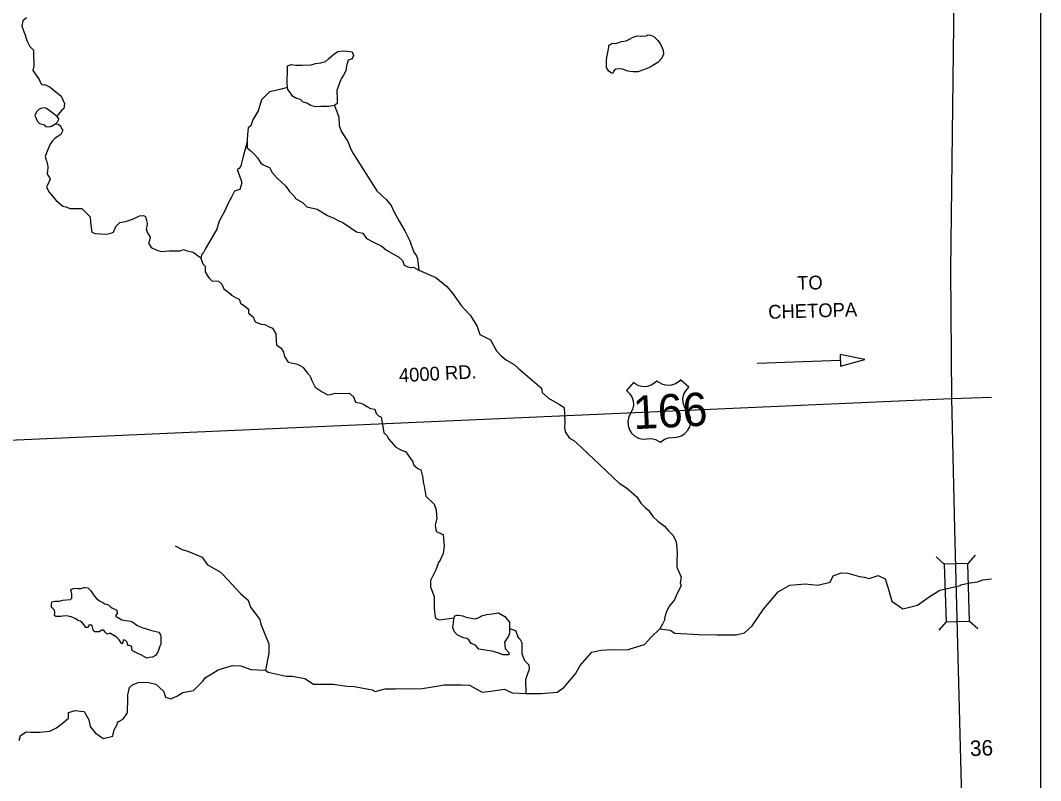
# Model space of a CAD drawing. Extents: x 152.25 to 156.79, y -99.3 to -95.36.
# Drawn here: x 155.149 to 156.135, y -98.132 to -97.398 of the extents above; entities that cross this region are included whole.
import ezdxf

# ---------------------------------------------------------------- set-up
doc = ezdxf.new("R2010")
doc.units = 0
for name, color, linetype in [('PL City Bridges', 7, 'Continuous'), ('PL City Destination', 7, 'Continuous'), ('PL City Lakes', 7, 'Continuous'), ('PL City Local Rd Street Names', 7, 'Continuous'), ('PL City Local Roads', 7, 'Continuous'), ('PL City Map Border', 7, 'Continuous'), ('PL City Section Lines', 7, 'Continuous'), ('PL CITY TRIBUTARIES', 7, 'Continuous'), ('PL City US Highway', 7, 'Continuous'), ('PL City US Shields', 7, 'Continuous')]:
    doc.layers.add(name, color=color, linetype=linetype)

msp = doc.modelspace()

# ---------------------------------------------------------------- linework, layer by layer
at = {"layer": 'PL City Bridges'}
for p, q in [((156.03418, -97.91608), (156.04212, -97.92318)), ((156.07197, -97.91448), (156.06487, -97.92243)), ((156.0439, -97.97907), (156.0368, -97.98701)), ((156.06665, -97.97832), (156.07459, -97.98541))]:
    msp.add_line(p, q, dxfattribs=at)
msp.add_lwpolyline([(156.06665, -97.97832), (156.06487, -97.92243), (156.04212, -97.92318), (156.0439, -97.97907), (156.06665, -97.97832)], dxfattribs=at)
at = {"layer": 'PL City Destination'}
msp.add_line((155.94162, -97.7263), (155.86145, -97.72929), dxfattribs=at)
for points in [[(155.96545, -97.72541), (155.94142, -97.72068)], [(155.94142, -97.72068), (155.94199, -97.73174)], [(155.94199, -97.73174), (155.96545, -97.72541)]]:
    msp.add_lwpolyline(points, dxfattribs=at)
at = {"layer": 'PL City Lakes'}
for points in [[(155.75775, -97.44299), (155.7516, -97.4456), (155.74591, -97.4476), (155.74145, -97.4476), (155.73622, -97.44668), (155.73376, -97.44575), (155.73161, -97.44483), (155.72838, -97.44452), (155.72469, -97.44499), (155.72269, -97.44637), (155.72192, -97.44914), (155.71946, -97.44821), (155.71777, -97.44637), (155.71577, -97.44314), (155.71561, -97.4373), (155.71592, -97.43284), (155.71715, -97.4273), (155.71792, -97.42345), (155.71807, -97.42161), (155.72023, -97.42084), (155.7213, -97.41992), (155.72423, -97.42007), (155.72669, -97.4193), (155.73007, -97.41822), (155.73484, -97.41746), (155.7373, -97.41607), (155.74161, -97.41392), (155.7453, -97.41253), (155.74899, -97.413), (155.74991, -97.413), (155.75391, -97.41253), (155.75591, -97.41177), (155.75806, -97.41207), (155.76129, -97.41346), (155.76514, -97.41715), (155.76744, -97.42007), (155.76913, -97.42376), (155.77052, -97.42668), (155.77083, -97.43053), (155.76913, -97.43422), (155.76544, -97.43837), (155.76206, -97.44052)], [(155.41987, -97.47436), (155.41618, -97.47313), (155.41233, -97.47082), (155.40987, -97.46759), (155.40787, -97.46467), (155.40726, -97.46252), (155.4071, -97.45806), (155.40695, -97.4556), (155.4071, -97.45237), (155.40726, -97.45021), (155.40741, -97.44729), (155.40726, -97.44391), (155.40726, -97.44176), (155.41095, -97.44037), (155.41541, -97.44099), (155.42171, -97.44114), (155.43033, -97.44068), (155.43448, -97.43929), (155.43971, -97.43868), (155.44401, -97.43745), (155.44694, -97.43483), (155.45186, -97.43084), (155.45616, -97.42776), (155.46139, -97.4273), (155.46508, -97.42761), (155.46985, -97.42807), (155.47124, -97.43176), (155.46985, -97.43483), (155.46616, -97.43622), (155.46447, -97.4416), (155.46385, -97.44652), (155.46155, -97.45083), (155.45955, -97.4536), (155.45724, -97.45898), (155.45509, -97.46559), (155.45539, -97.47467), (155.45524, -97.4782), (155.45293, -97.4799), (155.44724, -97.48082), (155.43971, -97.48097), (155.43448, -97.48143), (155.43002, -97.48005), (155.42602, -97.4779), (155.42248, -97.47667)], [(155.18464, -97.49074), (155.18087, -97.48766), (155.17941, -97.48651), (155.17672, -97.48443), (155.17457, -97.48274), (155.17264, -97.48236), (155.16895, -97.48305), (155.16695, -97.48382), (155.16472, -97.4862), (155.16311, -97.48982), (155.16595, -97.49543), (155.1678, -97.49751), (155.17211, -97.49881), (155.17357, -97.50027), (155.17733, -97.50058), (155.17941, -97.50004), (155.18318, -97.49774), (155.18533, -97.49543), (155.1861, -97.49412), (155.18625, -97.49281)], [(155.20271, -97.97611), (155.1984, -97.97396), (155.19394, -97.97319), (155.19025, -97.97334), (155.18841, -97.97365), (155.18579, -97.97365), (155.18349, -97.97365), (155.18226, -97.97288), (155.18241, -97.96981), (155.1821, -97.96781), (155.18072, -97.96596), (155.17933, -97.96504), (155.17918, -97.96289), (155.17964, -97.95966), (155.18256, -97.95889), (155.18702, -97.95889), (155.19041, -97.95812), (155.19764, -97.9572), (155.19902, -97.95597), (155.19902, -97.95412), (155.19887, -97.95181), (155.19825, -97.94966), (155.19794, -97.94812), (155.19917, -97.94689), (155.20194, -97.94628), (155.20471, -97.94674), (155.20809, -97.94674), (155.21071, -97.94582), (155.21163, -97.94582), (155.2144, -97.94612), (155.21717, -97.94858), (155.21855, -97.95089), (155.2204, -97.95381), (155.2227, -97.95643), (155.22563, -97.95873), (155.22886, -97.96012), (155.23086, -97.96166), (155.23455, -97.96243), (155.23655, -97.96489), (155.23762, -97.9655), (155.24116, -97.96704), (155.24254, -97.96765), (155.24285, -97.97058), (155.24193, -97.97227), (155.24131, -97.97365), (155.243, -97.97442), (155.24716, -97.97688), (155.25577, -97.97827), (155.25808, -97.97919), (155.26177, -97.98226), (155.26669, -97.98426), (155.271, -97.98565), (155.27499, -97.98688), (155.27761, -97.98749), (155.28315, -97.98888), (155.28468, -97.99149), (155.28499, -97.99349), (155.28499, -97.99503), (155.28514, -97.99703), (155.28484, -98.00057), (155.28407, -98.00257), (155.28207, -98.00826), (155.27976, -98.01149), (155.27699, -98.01302), (155.27392, -98.01333), (155.2713, -98.01395), (155.26869, -98.01241), (155.26623, -98.01102), (155.26208, -98.00933), (155.26023, -98.0081), (155.25823, -98.00718), (155.257, -98.00595), (155.257, -98.00287), (155.25485, -98.0018), (155.25316, -98.00195), (155.25239, -97.99872), (155.25085, -97.99688), (155.2487, -97.99641), (155.24823, -97.99903), (155.24731, -98.0001), (155.24485, -97.99641), (155.24177, -97.99334), (155.23793, -97.99103), (155.23624, -97.99011), (155.2347, -97.99026), (155.23301, -97.99072), (155.23116, -97.98888), (155.22993, -97.98688), (155.22809, -97.98703), (155.22532, -97.98872), (155.22132, -97.98872), (155.21947, -97.98657), (155.21855, -97.98273), (155.21701, -97.9818), (155.21548, -97.98226), (155.21486, -97.98457), (155.2124, -97.98426), (155.21055, -97.9815), (155.20856, -97.97934), (155.20702, -97.97827), (155.20486, -97.9778)], [(155.61772, -98.00456), (155.62142, -98.00856), (155.62126, -98.01072), (155.61572, -98.01072), (155.6108, -98.00887), (155.60496, -98.00733), (155.59235, -98.00549), (155.58896, -98.00149), (155.58481, -97.99995), (155.58251, -97.99641), (155.58066, -97.99488), (155.57758, -97.99441), (155.57528, -97.99334), (155.57143, -97.99134), (155.56882, -97.98872), (155.56728, -97.98488), (155.5679, -97.97965), (155.56805, -97.97642), (155.56851, -97.97519), (155.56897, -97.97304), (155.57128, -97.97258), (155.57251, -97.97258), (155.57682, -97.97304), (155.57989, -97.97427), (155.58681, -97.97565), (155.58943, -97.97596), (155.59281, -97.97427), (155.59496, -97.97304), (155.59988, -97.97196), (155.6025, -97.9715), (155.60742, -97.97073), (155.60942, -97.97042), (155.61142, -97.97012), (155.61757, -97.97381), (155.62003, -97.97688), (155.62188, -97.97934), (155.62188, -97.9818), (155.62203, -97.98534), (155.62188, -97.9898), (155.62111, -97.99272), (155.61696, -97.99857)]]:
    msp.add_lwpolyline(points, close=True, dxfattribs=at)
at = {"layer": 'PL City Local Roads'}
msp.add_lwpolyline([(156.04871, -95.40781), (156.05318, -95.61865), (156.05321, -95.74946), (156.05446, -95.87468), (156.06084, -96.15209), (156.0737, -96.60706), (156.07655, -96.74794), (156.06881, -96.92955), (156.06307, -97.05852), (156.0552, -97.22482), (156.0519, -97.32328), (156.04808, -97.63832), (156.04922, -97.76297), (156.05212, -97.88904), (156.06913, -98.54635), (156.07456, -98.78384), (156.07732, -98.89851), (156.08508, -99.10329), (156.08711, -99.19569)], dxfattribs=at)
at = {"layer": 'PL City Map Border'}
msp.add_lwpolyline([(152.25264, -99.24303), (152.25264, -95.36046), (156.13521, -95.36046), (156.13521, -99.24303), (152.25264, -99.24303)], dxfattribs=at)
at = {"layer": 'PL CITY TRIBUTARIES'}
for points in [[(155.15511, -97.39539), (155.15157, -97.39831), (155.1505, -97.40338), (155.15342, -97.41092), (155.15542, -97.41723), (155.1585, -97.42307), (155.16034, -97.42491), (155.16188, -97.42661), (155.16203, -97.42861), (155.16219, -97.44183), (155.16142, -97.44614), (155.16465, -97.45075), (155.16726, -97.45475), (155.16895, -97.4586), (155.17034, -97.45998), (155.1728, -97.45967), (155.17818, -97.46244), (155.18203, -97.46536), (155.18864, -97.4709), (155.19187, -97.47797), (155.19125, -97.4829), (155.18895, -97.48474), (155.18618, -97.48843), (155.18464, -97.49074)], [(155.40726, -97.46252), (155.40011, -97.46459), (155.39626, -97.46536), (155.39011, -97.4669), (155.38211, -97.47444), (155.38057, -97.48013), (155.37919, -97.4852), (155.37396, -97.49381), (155.37196, -97.49966), (155.3695, -97.5015), (155.36873, -97.50812), (155.36842, -97.51289), (155.36827, -97.51519), (155.36458, -97.52934), (155.36243, -97.53826), (155.36073, -97.54103), (155.35889, -97.5418), (155.36104, -97.54795), (155.36227, -97.55164), (155.3632, -97.55487), (155.3612, -97.56118), (155.35627, -97.56271), (155.35335, -97.56856), (155.34966, -97.57486), (155.34689, -97.58178), (155.3432, -97.58809), (155.34182, -97.59117), (155.34105, -97.5927), (155.3392, -97.59962), (155.33474, -97.60731), (155.33105, -97.61347), (155.32767, -97.61885), (155.32598, -97.62254), (155.32459, -97.62331), (155.32352, -97.62762), (155.32567, -97.63315), (155.32767, -97.63531), (155.32782, -97.64069), (155.32998, -97.64469), (155.33182, -97.64699), (155.33413, -97.64945), (155.34074, -97.64961), (155.34382, -97.65253), (155.34582, -97.65714), (155.35274, -97.66237), (155.3532, -97.6633), (155.35781, -97.66576), (155.36073, -97.66729), (155.36135, -97.66868), (155.36196, -97.67099), (155.36612, -97.67391), (155.36981, -97.67668), (155.36981, -97.68083), (155.37411, -97.68406), (155.37534, -97.68667), (155.37627, -97.68913), (155.38027, -97.69052), (155.38211, -97.69129), (155.38534, -97.69175), (155.38903, -97.69359), (155.39288, -97.69513), (155.39611, -97.70067), (155.39641, -97.70743), (155.39672, -97.71128), (155.40134, -97.71436), (155.40349, -97.71835), (155.40457, -97.72251), (155.4081, -97.72789), (155.41702, -97.73004), (155.4221, -97.73281), (155.42671, -97.73865), (155.42871, -97.74065), (155.42994, -97.74311), (155.43071, -97.74511), (155.43425, -97.75219), (155.44086, -97.75665), (155.44624, -97.75972), (155.44901, -97.75942), (155.45347, -97.75803), (155.46208, -97.75819), (155.46208, -97.75819), (155.46716, -97.75803), (155.46947, -97.76019), (155.4707, -97.76096), (155.47316, -97.76665), (155.47839, -97.76772), (155.48192, -97.76926), (155.48408, -97.77095), (155.48746, -97.77264), (155.49192, -97.77341), (155.49315, -97.77756), (155.4953, -97.77972), (155.49776, -97.7811), (155.499, -97.78633), (155.50038, -97.79617), (155.50376, -97.79925), (155.50499, -97.80202), (155.51222, -97.81002), (155.51622, -97.81232), (155.52191, -97.81478), (155.52868, -97.82432), (155.52914, -97.82709), (155.53345, -97.83062), (155.53637, -97.83201), (155.53821, -97.8397), (155.53852, -97.844), (155.5396, -97.84769), (155.54113, -97.85754), (155.54929, -97.86523), (155.55098, -97.87061), (155.55144, -97.87615), (155.55159, -97.87892), (155.55005, -97.88537), (155.55098, -97.89153), (155.55774, -97.8946), (155.55821, -97.89845), (155.55867, -97.90568), (155.55774, -97.91306), (155.55482, -97.91921), (155.55328, -97.92152), (155.55067, -97.92874), (155.54575, -97.93889), (155.54575, -97.94505), (155.54929, -97.95458), (155.54929, -97.96412), (155.54913, -97.96612), (155.54975, -97.97196), (155.55052, -97.9755), (155.5539, -97.97704), (155.56851, -97.97519)], [(155.45293, -97.4799), (155.4557, -97.48766), (155.45709, -97.4912), (155.45724, -97.4992), (155.4597, -97.50535), (155.46585, -97.51473), (155.46862, -97.52227), (155.47077, -97.52642), (155.49369, -97.56256), (155.50322, -97.57102), (155.50753, -97.57656), (155.51045, -97.58302), (155.51368, -97.58901), (155.51522, -97.59163), (155.52091, -97.60116), (155.52522, -97.61024), (155.52937, -97.62162), (155.53214, -97.62531), (155.53306, -97.62808), (155.53429, -97.639)], [(155.18318, -97.49774), (155.18587, -97.49804), (155.18787, -97.49974), (155.1891, -97.50227), (155.18979, -97.50297), (155.18995, -97.50473), (155.18833, -97.50789), (155.18556, -97.50981), (155.18295, -97.51158), (155.18033, -97.51427), (155.17818, -97.5175), (155.1768, -97.52034), (155.17595, -97.52188), (155.17449, -97.52573), (155.17334, -97.52926), (155.17418, -97.53288), (155.17495, -97.53419), (155.1751, -97.53611), (155.17572, -97.53872), (155.17541, -97.54457), (155.1748, -97.54564), (155.17818, -97.55087), (155.17664, -97.55441), (155.17464, -97.55856), (155.1768, -97.56333), (155.18372, -97.57194), (155.19018, -97.57717), (155.19325, -97.57779), (155.19725, -97.57948), (155.20863, -97.57948), (155.21678, -97.58763), (155.21709, -97.59317), (155.21832, -97.60224), (155.2214, -97.60378), (155.22663, -97.60393), (155.23216, -97.60424), (155.23585, -97.60378), (155.23908, -97.60239), (155.24154, -97.59701), (155.24539, -97.59301), (155.25077, -97.59194), (155.25754, -97.58994), (155.26123, -97.58824), (155.26431, -97.58671), (155.26815, -97.58624), (155.2703, -97.58732), (155.27123, -97.59132), (155.27184, -97.59393), (155.27138, -97.59686), (155.27092, -97.59947), (155.272, -97.60316), (155.27476, -97.60731), (155.27399, -97.61039), (155.27307, -97.61316), (155.27553, -97.61731), (155.28107, -97.61993), (155.28538, -97.621), (155.29291, -97.62039), (155.30352, -97.62039), (155.30675, -97.619), (155.30937, -97.62008), (155.31583, -97.62177), (155.31906, -97.62362), (155.31952, -97.62439), (155.32321, -97.62685), (155.32352, -97.62762)], [(155.36827, -97.51519), (155.36835, -97.52104), (155.37188, -97.52365), (155.37573, -97.52765), (155.37834, -97.53073), (155.38173, -97.53565), (155.38419, -97.53718), (155.39034, -97.54026), (155.39142, -97.54211), (155.39219, -97.54441), (155.39695, -97.54995), (155.40587, -97.5581), (155.40941, -97.56302), (155.41387, -97.56748), (155.41525, -97.56979), (155.42187, -97.57363), (155.42602, -97.57779), (155.43617, -97.58025), (155.44601, -97.58624), (155.45216, -97.58901), (155.45693, -97.59147), (155.46078, -97.59317), (155.474, -97.60193), (155.48031, -97.60332), (155.48385, -97.60839), (155.49107, -97.61239), (155.49723, -97.61516), (155.49892, -97.61623), (155.50322, -97.61977), (155.50999, -97.62362), (155.51461, -97.62608), (155.51845, -97.62977), (155.52014, -97.63438), (155.52368, -97.63577), (155.5266, -97.63669), (155.52737, -97.63654), (155.52906, -97.63638), (155.53429, -97.639), (155.5509, -97.64607), (155.56136, -97.65499), (155.5669, -97.66145), (155.5752, -97.67314), (155.57766, -97.67621), (155.58412, -97.68298), (155.59058, -97.69344), (155.59335, -97.70113), (155.6035, -97.70636), (155.60934, -97.71712), (155.61396, -97.72205), (155.61919, -97.72604), (155.62657, -97.73035), (155.63026, -97.73373), (155.65271, -97.75311), (155.65364, -97.75742), (155.65948, -97.76265), (155.67024, -97.7688), (155.67455, -97.77157), (155.67517, -97.77587), (155.67517, -97.77895), (155.67547, -97.78633), (155.67517, -97.79094), (155.67578, -97.79525), (155.68009, -97.8014), (155.68409, -97.80386), (155.69116, -97.81002), (155.72807, -97.84508), (155.73515, -97.84939), (155.74499, -97.858), (155.74899, -97.86415), (155.75329, -97.86876), (155.75637, -97.87092), (155.76037, -97.87707), (155.76529, -97.88168), (155.77175, -97.8866), (155.77575, -97.89091), (155.78005, -97.89552), (155.78313, -97.90168), (155.78375, -97.90783), (155.78405, -97.91306), (155.78375, -97.92044), (155.78375, -97.92598), (155.78774, -97.93582), (155.78682, -97.94136), (155.78774, -97.94412), (155.78359, -97.95227), (155.78144, -97.95781), (155.77667, -97.9635), (155.77375, -97.96888), (155.7719, -97.97534), (155.77206, -97.97673), (155.76975, -97.98119), (155.76721, -97.9858)], [(155.29899, -97.90552), (155.30545, -97.9089), (155.31098, -97.91075), (155.32482, -97.91659), (155.32974, -97.92367), (155.34266, -97.93105), (155.34482, -97.9332), (155.36204, -97.95166), (155.36942, -97.95812), (155.37158, -97.96489), (155.3805, -97.97657), (155.38173, -97.98119), (155.38942, -98.00026), (155.38942, -98.00918), (155.38611, -98.02579)], [(155.14804, -98.09346), (155.14927, -98.08884), (155.1548, -98.08515), (155.15942, -98.08546), (155.16803, -98.08546), (155.17787, -98.08454), (155.18402, -98.08146), (155.18956, -98.07716), (155.19571, -98.07193), (155.19571, -98.0667), (155.20217, -98.06454), (155.2074, -98.06516), (155.21079, -98.06547), (155.2154, -98.07377), (155.21663, -98.08023), (155.22186, -98.08638), (155.22586, -98.08915), (155.22924, -98.09161), (155.23847, -98.08946), (155.23878, -98.08761), (155.24001, -98.08331), (155.24247, -98.07869), (155.24339, -98.07562), (155.24493, -98.075), (155.24893, -98.07223), (155.25077, -98.06977), (155.25292, -98.06639), (155.25292, -98.0627), (155.25323, -98.05655), (155.25323, -98.04947), (155.25477, -98.0424), (155.25785, -98.03963), (155.26431, -98.03717), (155.27353, -98.03748), (155.2803, -98.03901), (155.28768, -98.04609), (155.28953, -98.05163), (155.29476, -98.05347), (155.30122, -98.0504), (155.30614, -98.04732), (155.3166, -98.04517), (155.32552, -98.03625), (155.32828, -98.03286), (155.33536, -98.02856), (155.34028, -98.02517), (155.35412, -98.02117), (155.36243, -98.02148), (155.37196, -98.02487), (155.38611, -98.02579), (155.38857, -98.02763), (155.4061, -98.03133), (155.41195, -98.03133), (155.42425, -98.03379), (155.43256, -98.03932), (155.45163, -98.03932), (155.46485, -98.04117), (155.47224, -98.04148), (155.48915, -98.04455), (155.49223, -98.0464), (155.50176, -98.04363), (155.51191, -98.04363), (155.53744, -98.04332), (155.54575, -98.04209), (155.55867, -98.03994), (155.57558, -98.03994), (155.58327, -98.04025), (155.59558, -98.04701), (155.60358, -98.04578), (155.61711, -98.04394), (155.62449, -98.04763), (155.63772, -98.04824), (155.65248, -98.04824), (155.66786, -98.04701), (155.67463, -98.04209), (155.6857, -98.02917), (155.69032, -98.02117), (155.70139, -98.00826), (155.71031, -98.00641), (155.72077, -98.0058), (155.73676, -98.0061), (155.73861, -98.00518), (155.75245, -98.00087), (155.75891, -97.9938), (155.76721, -97.9858), (155.77706, -97.98703), (155.78167, -97.9898), (155.80505, -97.99103), (155.82227, -97.99134), (155.84103, -97.99165), (155.84903, -97.98949), (155.85641, -97.98273), (155.86749, -97.96673), (155.88164, -97.94981), (155.89271, -97.94335), (155.90778, -97.94212), (155.92008, -97.94335), (155.93177, -97.94059), (155.93485, -97.93443), (155.94254, -97.93167), (155.949, -97.93197), (155.96007, -97.93505), (155.96468, -97.93567), (155.96961, -97.9372), (155.97822, -97.93413), (155.98498, -97.93751), (155.98745, -97.94551), (155.99144, -97.95904), (156.00221, -97.96642), (156.01636, -97.96273), (156.02743, -97.95474), (156.03789, -97.94828), (156.05788, -97.94397), (156.05788, -97.94305), (156.06711, -97.9412), (156.07419, -97.94028), (156.07941, -97.93843), (156.08786, -97.93734)], [(155.62203, -97.98534), (155.62772, -97.98734), (155.63018, -97.99395), (155.63187, -97.99549), (155.63372, -97.99934), (155.63387, -98.00995), (155.63633, -98.01641), (155.64049, -98.02056), (155.64095, -98.02456), (155.63895, -98.03009), (155.63756, -98.03486), (155.63772, -98.04824)]]:
    msp.add_lwpolyline(points, dxfattribs=at)
at = {"layer": 'PL City US Highway'}
msp.add_lwpolyline([(152.29998, -97.86401), (152.69852, -97.84801), (153.02469, -97.84255), (153.717, -97.83333), (154.03333, -97.82772), (154.17134, -97.82195), (154.41431, -97.81303), (154.5644, -97.80872), (154.71803, -97.80734), (154.94824, -97.80749), (155.05035, -97.80734), (156.04922, -97.76297), (156.08786, -97.76186)], dxfattribs=at)
at = {"layer": 'PL City US Shields'}
msp.add_lwpolyline([(155.74179, -97.74755), (155.73498, -97.75527), (155.73801, -97.75835), (155.74015, -97.76148), (155.74161, -97.76554), (155.74181, -97.76966), (155.74076, -97.77385), (155.73896, -97.77736), (155.73716, -97.78086), (155.73629, -97.78504), (155.7365, -97.78916), (155.73779, -97.79341), (155.73992, -97.79654), (155.74312, -97.79943), (155.74664, -97.80141), (155.75063, -97.80228), (155.75906, -97.80185), (155.76306, -97.80273), (155.76656, -97.80452), (155.76786, -97.80518), (155.77184, -97.80228), (155.77573, -97.801), (155.7838, -97.80059), (155.78823, -97.79928), (155.79153, -97.79696), (155.79425, -97.79376), (155.79624, -97.79043), (155.7971, -97.78607), (155.79689, -97.78195), (155.79561, -97.77788), (155.79329, -97.77458), (155.79114, -97.77128), (155.78968, -97.76722), (155.78948, -97.76309), (155.79053, -97.75891), (155.79234, -97.75558), (155.7954, -97.75219), (155.78715, -97.74524), (155.78596, -97.74674), (155.78248, -97.74907), (155.77859, -97.75035), (155.77429, -97.75057), (155.77029, -97.74969), (155.7666, -97.74773), (155.76438, -97.7464), (155.76248, -97.74794), (155.759, -97.75027), (155.75529, -97.75154), (155.75098, -97.75176), (155.74699, -97.75088), (155.74347, -97.74891)], close=True, dxfattribs=at)

# ---------------------------------------------------------------- texts
at = {"layer": 'PL City Destination'}
for s, p in [('TO ', (155.90011, -97.65826)), ('CHETOPA', (155.87215, -97.68614))]:
    msp.add_text(s, height=0.0133, rotation=1.6852, dxfattribs=at).set_placement(p)
at = {"layer": 'PL City Local Rd Street Names'}
msp.add_text('4000 RD.', height=0.0133, rotation=2.87452, dxfattribs=at).set_placement((155.51539, -97.74743))
at = {"layer": 'PL City Section Lines'}
msp.add_text('36', height=0.015, rotation=1.91238, dxfattribs=at).set_placement((156.06718, -98.10874))
at = {"layer": 'PL City US Shields'}
msp.add_text('166', height=0.0322, rotation=2.92336, dxfattribs=at).set_placement((155.74214, -97.79285))

doc.saveas('drawing.dxf')
